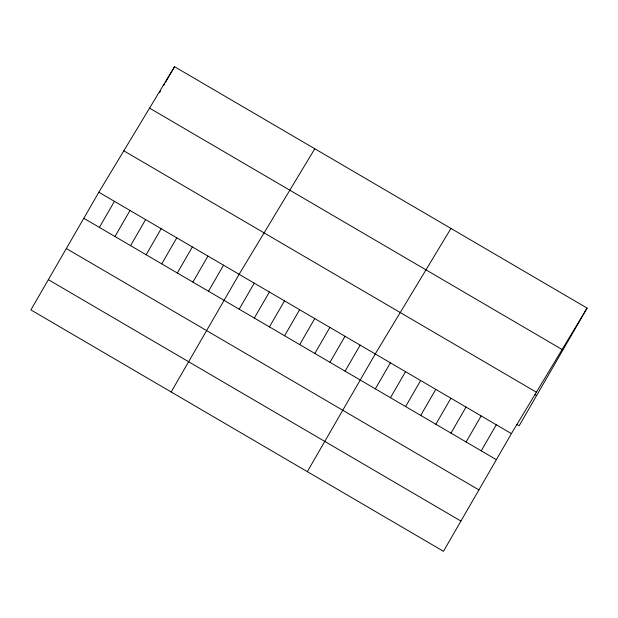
<?xml version="1.0" encoding="UTF-8"?>
<svg xmlns="http://www.w3.org/2000/svg" width="618" height="618" viewBox="0 0 618 618"><rect width="100%" height="100%" fill="white"/><g stroke="black" fill="none" stroke-linecap="round" stroke-linejoin="round"><path stroke-width="0.93" d="M98.841 192.237L30.9 309.912L443.469 551.302L511.41 433.627L587.1 308.088L174.531 66.698L98.841 192.237L511.41 433.627M159.49 92.746L160.433 91.116M163.724 85.415L164.666 83.793M165.601 82.163L174.531 66.698M99.39 227.401L114.423 201.36M114.971 236.524L130.012 210.475M130.56 245.64L145.593 219.599M146.149 254.763L161.182 228.714M161.731 263.878L176.771 237.837M177.32 273.001L192.352 246.953M192.901 282.117L207.942 256.076M208.49 291.24L223.523 265.192M171.171 391.982L239.112 274.315L314.801 148.768M239.205 309.209L254.237 283.16M254.33 318.054L269.371 292.013M269.456 326.907L284.496 300.866M284.589 335.759L299.622 309.718M299.715 344.612L314.747 318.564M314.84 353.457L329.881 327.416M329.966 362.31L345.006 336.269M345.099 371.163L360.132 345.122M307.324 471.642L375.257 353.967L450.955 228.428M375.35 388.861L390.391 362.82M390.476 397.714L405.516 371.673M405.609 406.567L420.642 380.518M420.734 415.42L435.767 389.371M435.86 424.265L450.901 398.224M450.985 433.118L466.026 407.077M466.119 441.97L481.152 415.922M481.244 450.823L496.277 424.775M587.1 308.088L519.159 425.763L516.772 424.365M149.556 108.127L562.125 349.518M123.816 150.815L536.385 392.198M535.026 394.593L536.617 395.52M83.801 218.285L496.37 459.668M66.342 248.521L478.911 489.912M48.358 279.676L460.928 521.059"/></g></svg>
